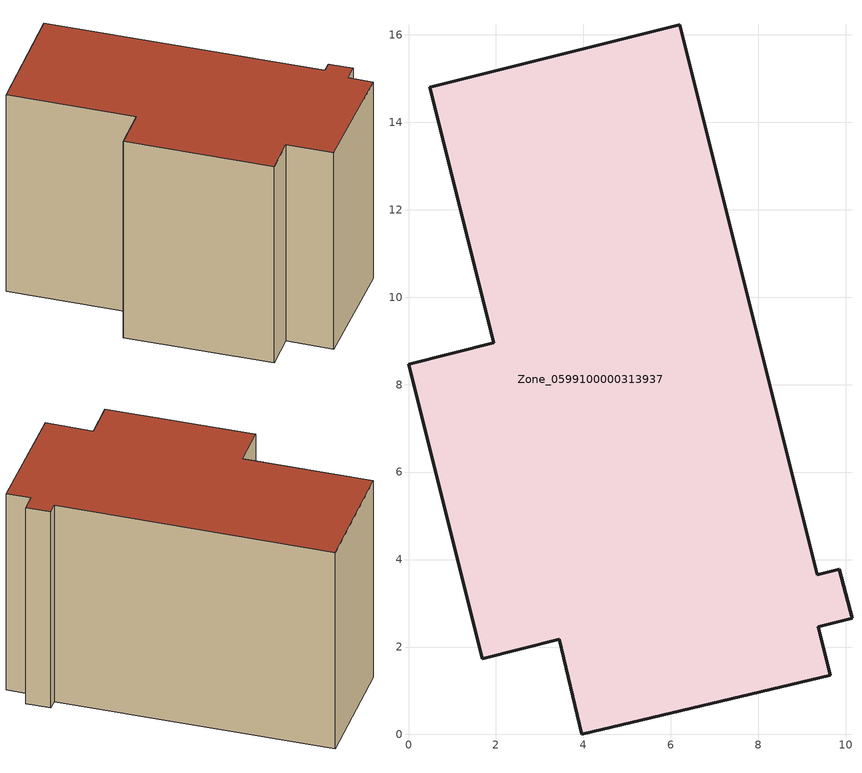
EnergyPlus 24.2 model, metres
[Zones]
Zone_0599100000313937
 floor ground (C_G): 3.45,2.17 1.69,1.73 0,8.47 1.95,8.96 0.49,14.8 6.2,16.23 9.34,3.65 9.85,3.78 10.14,2.66 9.36,2.47 9.64,1.35 3.96,0 z0
 wall outside (C_F): 1.95,8.96 0,8.47 1.69,1.73 3.45,2.17 3.96,0 9.64,1.35 9.36,2.47 10.14,2.66 9.85,3.78 9.34,3.65 6.2,16.23 0.49,14.8 1.95,8.96 z0:10.5
 roof outside (C_R): 9.34,3.65 6.2,16.23 0.49,14.8 1.95,8.96 0,8.47 1.69,1.73 3.45,2.17 3.96,0 9.64,1.35 9.36,2.47 10.14,2.66 9.85,3.78 z10.5
[BUILDING]
Pand.0599100000313937: North Axis=0; Terrain=City; Loads Convergence Tolerance Value=0.04; Temperature Convergence Tolerance Value=0.4; Solar Distribution=FullExterior; Maximum Number of Warmup Days=25; Minimum Number of Warmup Days=1
[Site:Location]
Rotterdam.The.Hague.AP_ZH_NLD Design_Conditions: Latitude=51.96; Longitude=4.45; Time Zone=1; Elevation=-4.5
[SITE:GROUNDTEMPERATURE:BUILDINGSURFACE]
18, 18, 18, 18, 18, 18, 18, 18, 18, 18, 18, 18
[MATERIAL] Thermal Absorptance=0.9; Solar Absorptance=0.7; Visible Absorptance=0.7
Name | Roughness | Thickness | Conductivity | Density | Specific Heat
G.TC.1992-2005 | MediumSmooth | 0.15 | 0.06 | 540 | 1210
F.TC.1992-2005 | Rough | 0.3 | 0.12 | 1920 | 840
R.TC.1992-2005 | MediumRough | 0.2 | 0.08 | 1500 | 1000
[CONSTRUCTION]
C_G: G.TC.1992-2005
C_F: F.TC.1992-2005
C_R: R.TC.1992-2005
[ZONE]
Zone_0599100000313937: Type=1; Multiplier=1; Ceiling Height=Autocalculate; Volume=Autocalculate; Floor Area=autocalculate; Part of Total Floor Area=Yes
[ZONEINFILTRATION:DESIGNFLOWRATE]
Infil_Zone_0599100000313937: Zone or ZoneList or Space or SpaceList=Zone_0599100000313937; Schedule=AlwaysOn; Design Flow Rate Calculation Method=Flow/Area; Flow Rate per Floor Area=0.0015; Constant Term Coefficient=1; Temperature Term Coefficient=0; Velocity Term Coefficient=0; Velocity Squared Term Coefficient=0
[HVACTEMPLATE:ZONE:IDEALLOADSAIRSYSTEM]
Zone_0599100000313937: Maximum Heating Supply Air Temperature=50; Minimum Cooling Supply Air Temperature=13; Maximum Heating Supply Air Humidity Ratio=0.0156; Minimum Cooling Supply Air Humidity Ratio=0.0077; Heating Limit=NoLimit; Cooling Limit=NoLimit; Dehumidification Control Type=ConstantSensibleHeatRatio; Cooling Sensible Heat Ratio=0.7; Dehumidification Setpoint=60; Humidification Control Type=None; Humidification Setpoint=30; Outdoor Air Method=None; Outdoor Air Flow Rate per Person=0.00944; Outdoor Air Flow Rate per Zone Floor Area=0; Outdoor Air Flow Rate per Zone=0; Demand Controlled Ventilation Type=None; Outdoor Air Economizer Type=NoEconomizer; Heat Recovery Type=None; Sensible Heat Recovery Effectiveness=0.7; Latent Heat Recovery Effectiveness=0.65
[ZONECONTROL:THERMOSTAT]
ThermostatControl_Zone_0599100000313937: Zone or ZoneList=Zone_0599100000313937; Control Type Schedule=DualSetpointControlType; Control 1=Thermostat_Zone_0599100000313937; Temperature Difference Between Cutout And Setpoint=0
[THERMOSTATSETPOINT:DUALSETPOINT]
Thermostat_Zone_0599100000313937: Heating Setpoint Temperature Schedule=HeatingSetpoint_Zone_0599100000313937; Cooling Setpoint Temperature Schedule=CoolingSetpoint_Zone_0599100000313937
[SCHEDULE:COMPACT]
HeatingSetpoint_Zone_0599100000313937: Through: 12/31, For: AllDays, Until: 24:00, 21
CoolingSetpoint_Zone_0599100000313937: Through: 12/31, For: AllDays, Until: 24:00, 24
DualSetpointControlType: Through: 12/31, For: AllDays, Until: 24:00, 4
AlwaysOn: Through: 12/31, For: AllDays, Until: 24:00, 1
